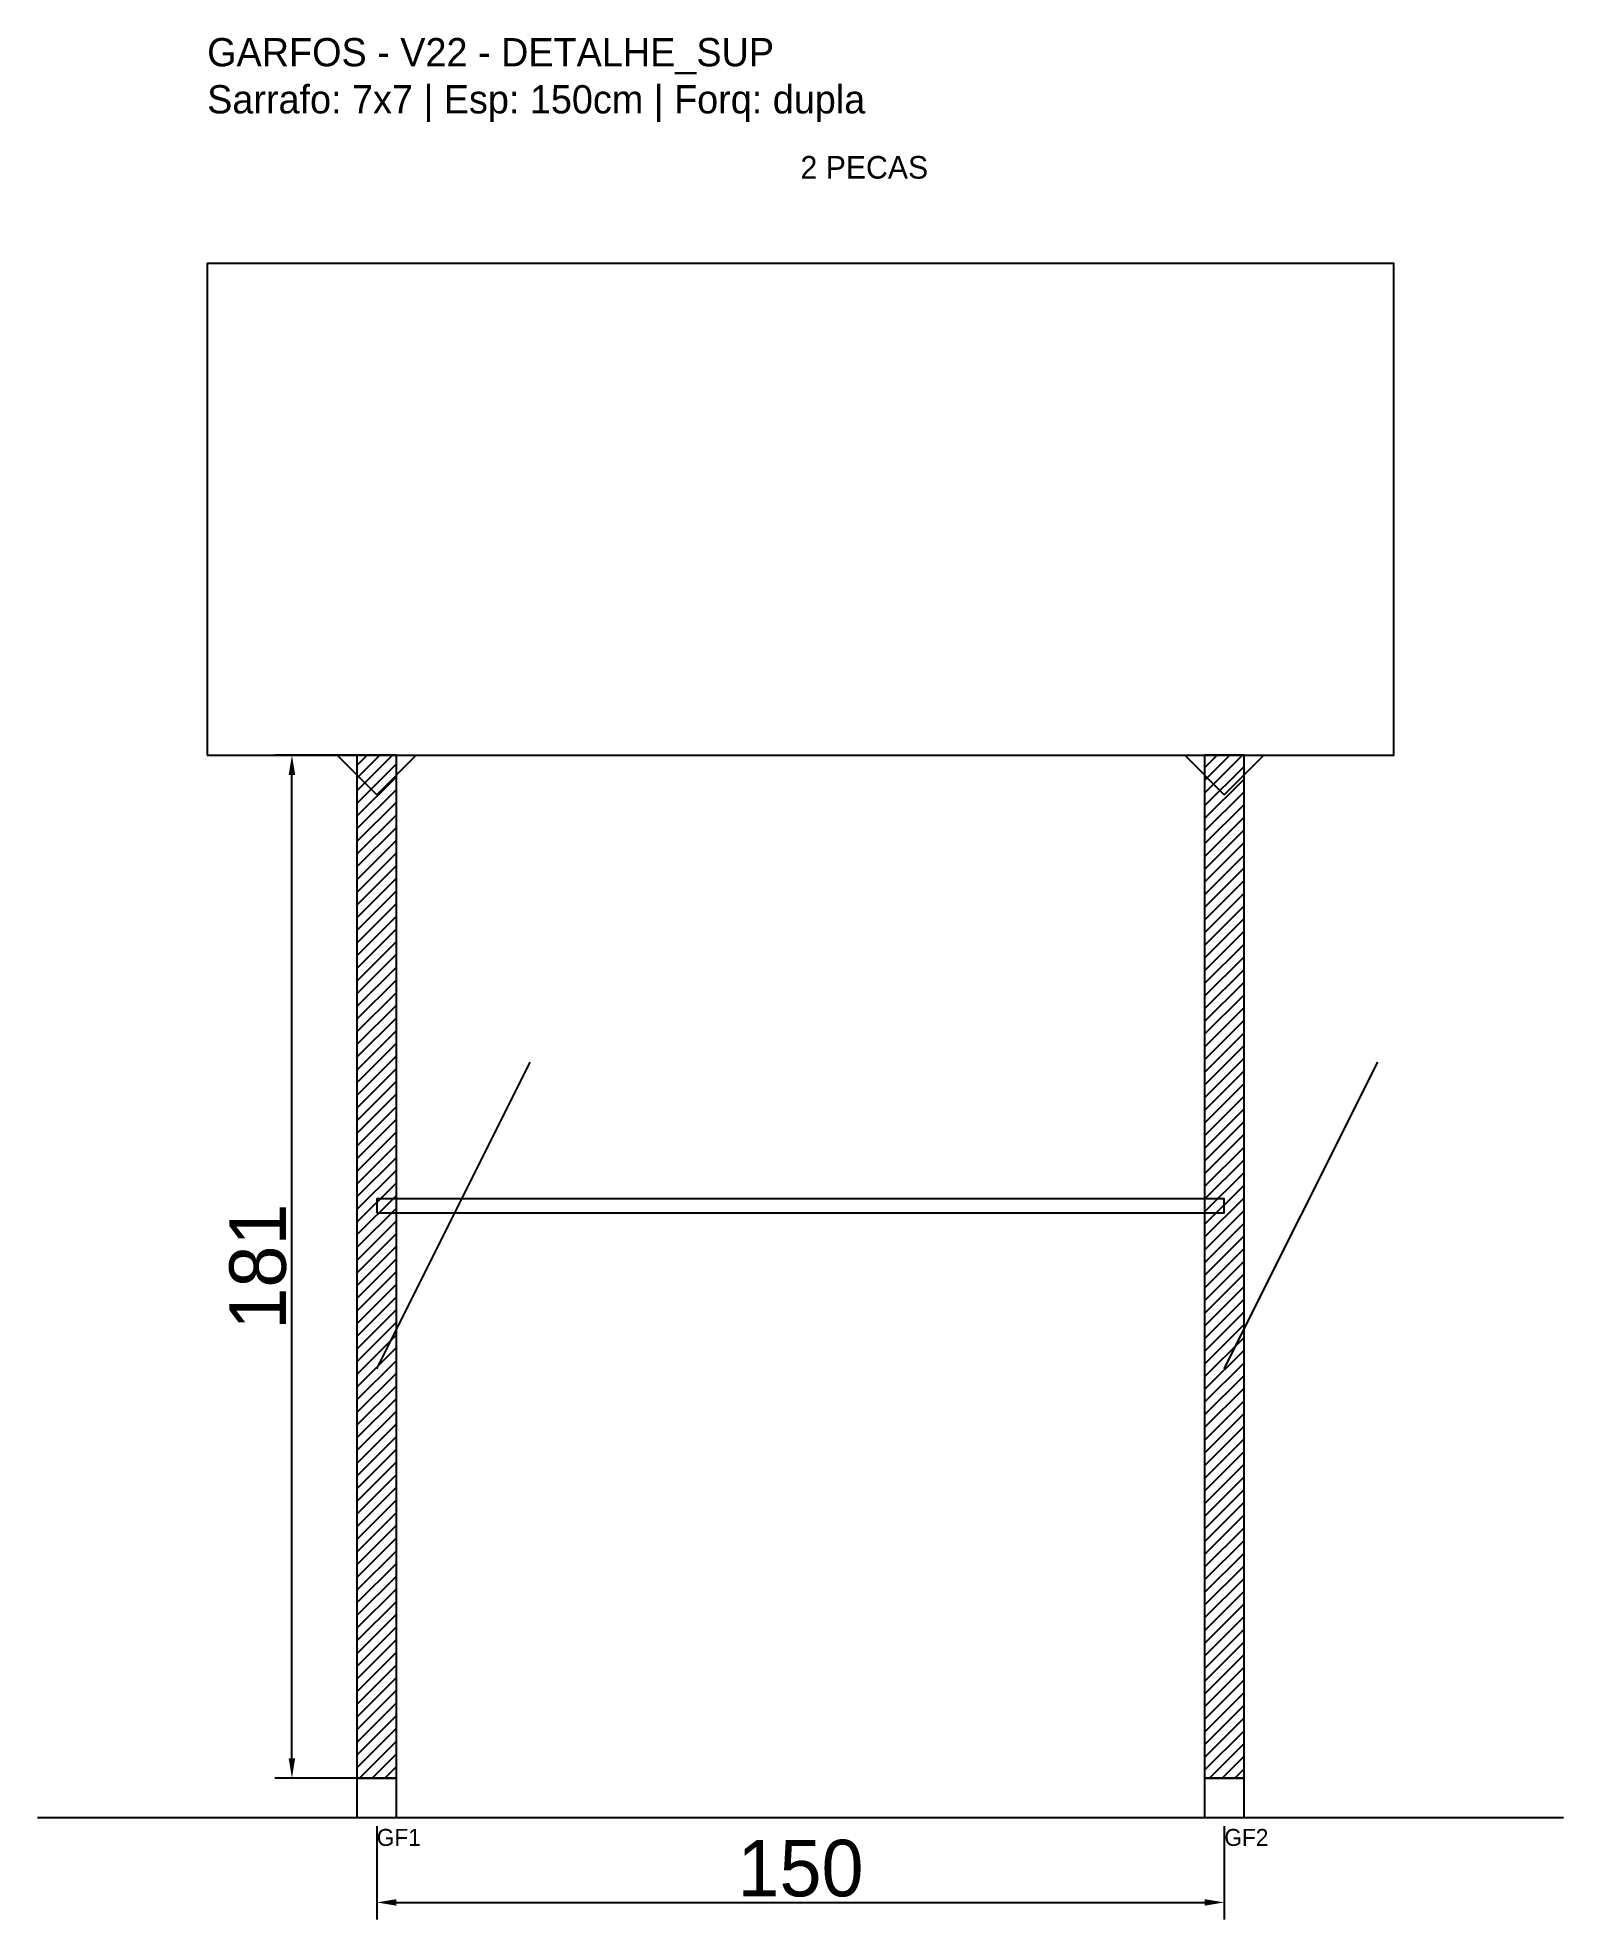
# Model space of a CAD drawing. Header units: metres. Extents: x -30 to 240, y -25 to 308.
import ezdxf

# ---------------------------------------------------------------- set-up
doc = ezdxf.new("R2010")
doc.units = ezdxf.units.M
for name, color, linetype in [('BARRA_ANCORAGEM', 1, 'Continuous'), ('COTA', 241, 'Continuous'), ('GARFOS OK', 3, 'Continuous'), ('NOME DA VIGA', 6, 'Continuous'), ('SARR_7x7', 40, 'Continuous'), ('TIRAS REESCORAMENTO', 252, 'Continuous'), ('VIGAS', 3, 'Continuous')]:
    doc.layers.add(name, color=color, linetype=linetype)
doc.dimstyles.new('EZ DXF', dxfattribs={"dimtxt": 10, "dimasz": 3.5, "dimexe": 3, "dimexo": 1.5, "dimgap": 1, "dimtad": 1, "dimdec": 1, "dimdsep": 46, "dimcen": 2.5, "dimazin": 3, "dimtfac": 1, "dimtmove": 0, "dimatfit": 3})

msp = doc.modelspace()

# ---------------------------------------------------------------- hatches: boundary and pattern name
at = {"layer": 'COTA'}
h = msp.add_hatch(dxfattribs=at)
h.set_pattern_fill('ANSI31', scale=0.5)
h.paths.add_polyline_path([(26.5, 0), (33.5, 0), (33.5, 181), (26.5, 181)])
h = msp.add_hatch(dxfattribs=at)
h.set_pattern_fill('ANSI31', scale=0.5)
h.paths.add_polyline_path([(176.5, 0), (183.5, 0), (183.5, 181), (176.5, 181)])

# ---------------------------------------------------------------- linework, layer by layer
at = {"layer": 'BARRA_ANCORAGEM'}
for p, q in [((30, 72.4), (57.15, 126.7)), ((180, 72.4), (207.15, 126.7))]:
    msp.add_line(p, q, dxfattribs=at)
at = {"layer": 'GARFOS OK'}
for p, q in [((30, 174), (23, 181)), ((23, 181), (37, 181)), ((30, 174), (37, 181)), ((180, 174), (173, 181)), ((173, 181), (187, 181)), ((180, 174), (187, 181))]:
    msp.add_line(p, q, dxfattribs=at)
at = {"layer": 'GARFOS OK', "linetype": 'CONTINUOUS'}
msp.add_line((-30, -7), (240, -7), dxfattribs=at)
at = {"layer": 'GARFOS OK'}
for points in [[(26.5, 0), (33.5, 0), (33.5, 181), (26.5, 181), (26.5, 0)], [(176.5, 0), (183.5, 0), (183.5, 181), (176.5, 181), (176.5, 0)]]:
    msp.add_lwpolyline(points, dxfattribs=at)
at = {"layer": 'SARR_7x7'}
for points in [[(26.5, -7), (33.5, -7), (33.5, 0), (26.5, 0), (26.5, -7)], [(176.5, -7), (183.5, -7), (183.5, 0), (176.5, 0), (176.5, -7)]]:
    msp.add_lwpolyline(points, dxfattribs=at)
at = {"layer": 'TIRAS REESCORAMENTO'}
msp.add_lwpolyline([(30, 100), (180, 100), (180, 102.5), (30, 102.5), (30, 100)], dxfattribs=at)
at = {"layer": 'VIGAS'}
msp.add_lwpolyline([(0, 181), (210, 181), (210, 268), (0, 268), (0, 181)], dxfattribs=at)

# ---------------------------------------------------------------- texts
at = {"layer": 'NOME DA VIGA'}
for s, height, p in [('2 PECAS', 4, (105, 283)), ('GF1', 3, (30, -12)), ('GF2', 3, (180, -12))]:
    msp.add_text(s, height=height, dxfattribs=at).set_placement(p)
at = {"layer": 'NOME DA VIGA', "insert": (0, 293), "char_height": 5, "attachment_point": 7}
msp.add_mtext('GARFOS - V22 - DETALHE_SUP\\PSarrafo: 7x7 | Esp: 150cm | Forq: dupla', dxfattribs=at)

# ---------------------------------------------------------------- dimensions: what is measured, and where the dimension line sits
at = {"layer": 'COTA'}
msp.add_linear_dim(base=(15, 0), p1=(30, 0), p2=(30, 181), angle=90, dimstyle='EZ DXF', dxfattribs=at).render()
msp.add_linear_dim(base=(30, -22), p1=(30, -7), p2=(180, -7), dimstyle='EZ DXF', dxfattribs=at).render()

doc.saveas('drawing.dxf')
